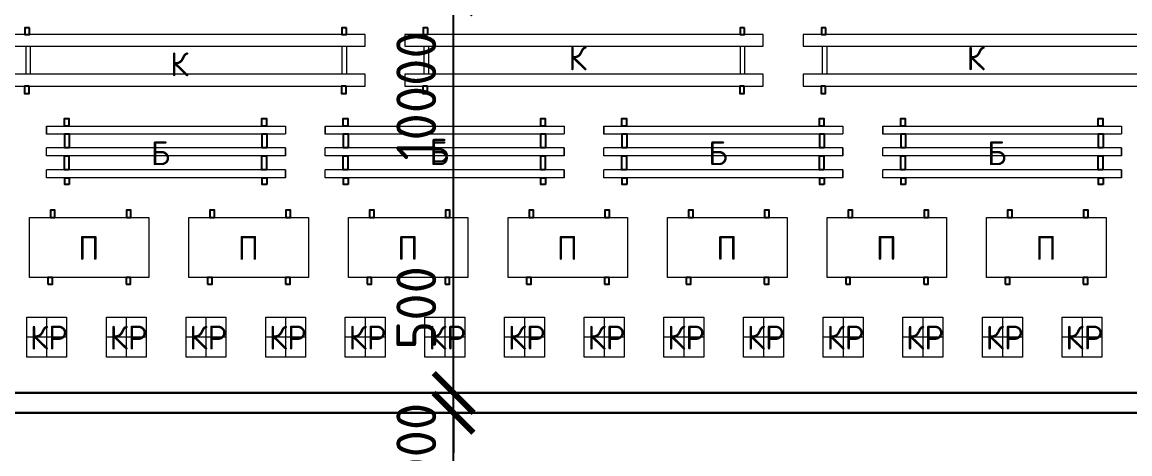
# Model space of a CAD drawing. Header units: millimetres. Extents: x -782 to 10910, y 3841 to 9763.
# Drawn here: x 1808 to 1863.6, y 7158.5 to 7180.2 of the extents above; entities that cross this region are included whole.
import ezdxf

# ---------------------------------------------------------------- set-up
doc = ezdxf.new("R2010")
doc.units = ezdxf.units.MM
doc.layers.add('1', color=7, linetype='Continuous')
doc.styles.add('2.5', font='isocpeur.ttf', dxfattribs={"height": 2})
doc.styles.add('Isocpeur', font='isocpeur.ttf')
doc.dimstyles.new('М500 стройгенп', dxfattribs={"dimtxt": 2, "dimasz": 2, "dimexe": 1.25, "dimexo": 0.625, "dimtad": 1, "dimlfac": 500, "dimtxsty": '2.5', "dimblk": 'ARCHTICK', "dimcen": 2.5, "dimadec": 0, "dimazin": 0, "dimtfac": 1, "dimtmove": 0, "dimatfit": 3, "dimfxl": 1, "dimarcsym": 0})

# ---------------------------------------------------------------- blocks, each defined once
blk = doc.blocks.new('_ArchTick')
at = {"color": 0, "linetype": 'ByBlock', "const_width": 0.15}
blk.add_lwpolyline([(-0.5, -0.5), (0.5, 0.5)], dxfattribs=at)
blk = doc.blocks.new('*D691')
at = {"color": 0, "lineweight": -2, "transparency": 16777216}
for p, q in [((1829.649, 7153.584), (1829.649, 7160.584)), ((1830.274, 7160.584), (1830.899, 7160.584)), ((1830.274, 7153.584), (1830.899, 7153.584))]:
    blk.add_line(p, q, dxfattribs=at)
at = {"layer": 'Defpoints', "color": 0, "lineweight": -3, "transparency": 16777216}
for p in [(1829.649, 7160.584), (1829.649, 7160.584), (1829.649, 7153.584)]:
    blk.add_point(p, dxfattribs=at)
at = {"color": 0, "lineweight": -2, "transparency": 16777216, "xscale": 2, "yscale": 2, "zscale": 2}
for p, rotation in [((1829.649, 7160.584), 90), ((1829.649, 7153.584), 270)]:
    blk.add_blockref('_ArchTick', p, dxfattribs=dict(at, rotation=rotation))
at = {"color": 0, "lineweight": 20, "transparency": 16777216, "insert": (1827.774, 7158.33), "char_height": 2, "attachment_point": 5, "rotation": 90, "style": '2.5'}
blk.add_mtext('3000', dxfattribs=at)
blk = doc.blocks.new('*D692')
at = {"color": 0, "lineweight": -2, "transparency": 16777216}
for p, q in [((1829.649, 7161.584), (1829.649, 7163.584)), ((1829.649, 7160.584), (1829.649, 7161.584)), ((1830.274, 7161.584), (1830.899, 7161.584)), ((1829.649, 7160.584), (1829.649, 7158.584)), ((1830.274, 7160.584), (1830.899, 7160.584))]:
    blk.add_line(p, q, dxfattribs=at)
at = {"layer": 'Defpoints', "color": 0, "lineweight": -3, "transparency": 16777216}
for p in [(1829.649, 7161.584), (1829.649, 7161.584), (1829.649, 7160.584)]:
    blk.add_point(p, dxfattribs=at)
at = {"color": 0, "lineweight": -2, "transparency": 16777216, "xscale": 2, "yscale": 2, "zscale": 2}
for p, rotation in [((1829.649, 7161.584), 270), ((1829.649, 7160.584), 90)]:
    blk.add_blockref('_ArchTick', p, dxfattribs=dict(at, rotation=rotation))
at = {"color": 0, "lineweight": 20, "transparency": 16777216, "insert": (1827.774, 7165.853), "char_height": 2, "attachment_point": 5, "rotation": 90, "style": '2.5'}
blk.add_mtext('500', dxfattribs=at)
blk = doc.blocks.new('*D693')
at = {"color": 0, "lineweight": -2, "transparency": 16777216}
for p, q in [((1829.649, 7161.584), (1829.649, 7181.584)), ((1830.274, 7181.584), (1830.899, 7181.584)), ((1830.274, 7161.584), (1830.899, 7161.584))]:
    blk.add_line(p, q, dxfattribs=at)
at = {"layer": 'Defpoints', "color": 0, "lineweight": -3, "transparency": 16777216}
for p in [(1829.649, 7181.584), (1829.649, 7181.584), (1829.649, 7161.584)]:
    blk.add_point(p, dxfattribs=at)
at = {"color": 0, "lineweight": -2, "transparency": 16777216, "xscale": 2, "yscale": 2, "zscale": 2}
for p, rotation in [((1829.649, 7181.584), 90), ((1829.649, 7161.584), 270)]:
    blk.add_blockref('_ArchTick', p, dxfattribs=dict(at, rotation=rotation))
at = {"color": 0, "lineweight": 20, "transparency": 16777216, "insert": (1827.774, 7176.496), "char_height": 2, "attachment_point": 5, "rotation": 90, "style": '2.5'}
blk.add_mtext('10000', dxfattribs=at)

msp = doc.modelspace()

# ---------------------------------------------------------------- hatches: boundary and pattern name
at = {"lineweight": 20}
h = msp.add_hatch(dxfattribs=at)
h.set_pattern_fill('AR-CONC', color=256, scale=0.02)
h.set_pattern_definition([(50, (-526.4958, 4063.574), (3.6436934, -0.3187817), [0.381, -4.191]), (355, (-526.496, 4063.574), (-0.7048684, 3.821137), [0.3048, -3.3528117]), (100.45144, (-526.1922, 4063.5475), (2.938825, 3.502355), [0.3238002, -3.561805]), (46.1842, (-526.496, 4064.59), (5.421581, -0.8408466), [0.5715, -6.2865]), (96.63556, (-526.044, 4064.52), (4.748083, 4.9485225), [0.4857005, -5.342712]), (351.18415, (-526.496, 4064.59), (4.748083, 4.9485225), [0.457199, -5.029195]), (21, (-525.9878, 4064.336), (3.0322878, -2.045304), [0.381, -4.191]), (326, (-525.988, 4064.336), (1.2360406, 3.6837593), [0.3048, -3.3528]), (71.451445, (-525.735, 4064.1656), (4.2683284, 1.6384554), [0.3238002, -3.5617988]), (37.5, (-526.4958, 4063.574), (0.06177207, 1.69110078), [0, -3.31216, 0, -3.4036, 0, -3.3655]), (7.5, (-526.4958, 4063.574), (1.33639325, 2.0036115), [0, -1.94056, 0, -3.23596, 0, -1.2827]), (327.5, (-527.6287, 4063.574), (2.7118119, -0.1145749), [0, -1.27, 0, -3.9624, 0, -5.2578]), (317.5, (-528.1367, 4063.574), (2.9625836, 0.5085298), [0, -1.651, 0, -2.63144, 0, -3.7338])])
h.paths.add_polyline_path([(1960.400261, 7158.373147), (1959.400261, 7158.373147), (1959.400261, 7162.373137), (1960.400261, 7162.373137), (1960.400261, 7164.373137), (1959.400261, 7164.373137), (1959.400261, 7168.373127), (1960.400261, 7168.373127), (1960.400261, 7170.373127), (1959.400261, 7170.373127), (1959.400261, 7174.373117), (1960.400261, 7174.373117), (1960.400261, 7176.373117), (1959.400261, 7176.373117), (1959.400261, 7179.733106), (1960.400261, 7179.733106), (1960.400261, 7181.733106), (1959.400261, 7181.733106), (1959.400261, 7185.570306), (1957.400261, 7185.570306), (1957.400261, 7158.373147), (1938.689992, 7158.373147), (1938.689992, 7164.983412), (1957.400261, 7164.983412), (1957.400261, 7166.983412), (1954.889965, 7166.983412), (1954.889965, 7167.983297), (1952.889965, 7167.983354), (1952.889965, 7166.983412), (1949.489974, 7166.983412), (1949.489974, 7167.983412), (1947.489974, 7167.983412), (1947.489974, 7166.983412), (1944.089983, 7166.983412), (1944.089983, 7167.983412), (1942.089983, 7167.983412), (1942.089983, 7166.983412), (1938.689992, 7166.983412), (1938.689992, 7167.983412), (1936.689992, 7167.983412), (1936.689992, 7166.983412), (1936.689992, 7164.983412), (1936.689992, 7153.584232), (1938.689992, 7153.584232), (1938.689992, 7156.373147), (1957.400261, 7156.373147), (1957.400261, 7153.584232), (1959.400261, 7153.584232), (1959.400261, 7156.373147), (1960.400261, 7156.373147)])
h.paths.add_polyline_path([(1959.400261, 7187.783227), (1956.6542, 7187.783227), (1956.6542, 7190.520524), (1954.6542, 7190.520524), (1954.6542, 7185.783227), (1957.400261, 7185.783227), (1957.400261, 7185.570306), (1959.400261, 7185.570306)])
h.paths.add_polyline_path([(1956.6542, 7194.111291), (1954.6542, 7194.111291), (1954.6542, 7190.520524), (1956.6542, 7190.520524)])
h.paths.add_polyline_path([(1956.6542, 7243.452832), (1959.791694, 7243.452832), (1959.791694, 7245.452832), (1956.6542, 7245.452832), (1956.6542, 7256.8076), (1954.6542, 7255.214068), (1954.6542, 7236.667836), (1953.6542, 7236.667836), (1953.6542, 7234.667836), (1954.6542, 7234.667836), (1954.6542, 7230.893534), (1953.6542, 7230.893534), (1953.6542, 7229.409936), (1953.6542, 7228.893534), (1954.6542, 7228.893534), (1954.6542, 7225.138228), (1953.6542, 7225.138228), (1953.6542, 7223.809946), (1953.6542, 7223.138228), (1954.6542, 7223.138228), (1954.6542, 7194.111291), (1956.6542, 7194.111291)])
h.paths.add_polyline_path([(1956.6542, 7291.294027), (1954.6542, 7291.294027), (1954.6542, 7289.303258), (1956.6542, 7289.303258)])
h.paths.add_polyline_path([(1956.6542, 7293.284796), (1954.6542, 7293.284796), (1954.6542, 7291.294027), (1956.6542, 7291.294027)])
h.paths.add_polyline_path([(1956.6542, 7320.874698), (1954.6542, 7320.463117), (1954.6542, 7293.284796), (1956.6542, 7293.284796)])
h.paths.add_polyline_path([(1807.190108, 7161.308984), (1810.190103, 7161.308984), (1810.190103, 7164.18898), (1807.190108, 7164.18898)], flags=9)
h.paths.add_polyline_path([(1804.147597, 7351.525381), (1807.387591, 7351.525381), (1807.387591, 7354.405377), (1804.147597, 7354.405377)], flags=9)
h.paths.add_polyline_path([(1677.95175, 7355.868997), (1681.191745, 7355.868997), (1681.191745, 7358.748992), (1677.95175, 7358.748992)], flags=9)
h.paths.add_polyline_path([(1677.89175, 7161.308984), (1681.251745, 7161.308984), (1681.251745, 7164.18898), (1677.89175, 7164.18898)], flags=9)
h.paths.add_polyline_path([(1918.071309, 7161.308984), (1921.311303, 7161.308984), (1921.311303, 7164.18898), (1918.071309, 7164.18898)], flags=9)
h.paths.add_polyline_path([(1937.60699, 7355.868997), (1940.606985, 7355.868997), (1940.606985, 7358.748992), (1937.60699, 7358.748992)], flags=9)
h.paths.add_polyline_path([(1964.413058, 7188.485731), (1968.613058, 7188.485731), (1968.613058, 7193.285731), (1964.413058, 7193.285731)], flags=9)
h.paths.add_polyline_path([(1964.342784, 7192.541407), (1968.542784, 7192.541407), (1968.542784, 7197.341407), (1964.342784, 7197.341407)], flags=9)
h.paths.add_polyline_path([(1654.795872, 7251.42243), (1659.815872, 7251.42243), (1659.815872, 7257.035764), (1654.795872, 7257.035764)], flags=9)
h.paths.add_polyline_path([(1811.944643, 7390.640227), (1816.964643, 7390.640227), (1816.964643, 7396.25356), (1811.944643, 7396.25356)], flags=9)
h.paths.add_polyline_path([(1962.870656, 7286.16435), (1966.070656, 7286.16435), (1966.070656, 7290.96435), (1962.870656, 7290.96435)], flags=9)
h.paths.add_polyline_path([(1963.181496, 7289.121605), (1965.781496, 7289.121605), (1965.781496, 7293.921605), (1963.181496, 7293.921605)], flags=9)
h.paths.add_polyline_path([(1963.034785, 7292.034938), (1965.634785, 7292.034938), (1965.634785, 7296.834938), (1963.034785, 7296.834938)], flags=9)
h.paths.add_polyline_path([(1942.492271, 7229.324698), (1945.852266, 7229.324698), (1945.852266, 7232.204693), (1942.492271, 7232.204693)], flags=9)
h.paths.add_polyline_path([(1942.492271, 7189.193472), (1945.972266, 7189.193472), (1945.972266, 7192.073468), (1942.492271, 7192.073468)], flags=9)
h.paths.add_polyline_path([(1973.882916, 7189.193472), (1977.242911, 7189.193472), (1977.242911, 7192.073468), (1973.882916, 7192.073468)], flags=9)
h.paths.add_polyline_path([(1932.234185, 7376.033857), (1934.274181, 7376.033857), (1934.274181, 7378.913852), (1932.234185, 7378.913852)], flags=9)
h.paths.add_polyline_path([(1965.982816, 7269.861817), (1968.022813, 7269.861817), (1968.022813, 7272.741812), (1965.982816, 7272.741812)], flags=9)
h.paths.add_polyline_path([(1965.551475, 7232.361), (1967.591472, 7232.361), (1967.591472, 7235.240995), (1965.551475, 7235.240995)], flags=9)
h.paths.add_polyline_path([(1946.973113, 7172.760368), (1948.53311, 7172.760368), (1948.53311, 7175.640363), (1946.973113, 7175.640363)], flags=25)
h.paths.add_polyline_path([(1936.554034, 7173.064081), (1937.994032, 7173.064081), (1937.994032, 7175.944076), (1936.554034, 7175.944076)], flags=9)
h.paths.add_polyline_path([(1941.573122, 7172.760368), (1943.133119, 7172.760368), (1943.133119, 7175.640363), (1941.573122, 7175.640363)], flags=25)
h.paths.add_polyline_path([(1958.873845, 7345.535297), (1960.673842, 7345.535297), (1960.673842, 7348.415292), (1958.873845, 7348.415292)], flags=9)
h.paths.add_polyline_path([(1965.537078, 7179.720579), (1966.977076, 7179.720579), (1966.977076, 7182.600574), (1965.537078, 7182.600574)], flags=9)
h.paths.add_polyline_path([(1953.563847, 7372.918375), (1955.723843, 7372.918375), (1955.723843, 7375.798371), (1953.563847, 7375.798371)], flags=9)
h.paths.add_polyline_path([(1947.441918, 7257.079001), (1949.481915, 7257.079001), (1949.481915, 7259.958996), (1947.441918, 7259.958996)], flags=9)
h.paths.add_polyline_path([(1943.305479, 7377.279764), (1945.345476, 7377.279764), (1945.345476, 7380.159759), (1943.305479, 7380.159759)], flags=9)
h.paths.add_polyline_path([(1950.187173, 7223.653047), (1951.627171, 7223.653047), (1951.627171, 7226.533043), (1950.187173, 7226.533043)], flags=9)
h.paths.add_polyline_path([(1966.129193, 7156.847942), (1967.329191, 7156.847942), (1967.329191, 7159.727938), (1966.129193, 7159.727938)], flags=9)
h.paths.add_polyline_path([(1959.858681, 7331.745683), (1961.298678, 7331.745683), (1961.298678, 7334.625678), (1959.858681, 7334.625678)], flags=9)
h.paths.add_polyline_path([(1945.243661, 7345.849272), (1947.283657, 7345.849272), (1947.283657, 7348.729267), (1945.243661, 7348.729267)], flags=9)
h.paths.add_polyline_path([(1945.404999, 7329.565006), (1947.444995, 7329.565006), (1947.444995, 7332.445002), (1945.404999, 7332.445002)], flags=9)
h.paths.add_polyline_path([(1945.48236, 7340.617661), (1946.922358, 7340.617661), (1946.922358, 7343.497657), (1945.48236, 7343.497657)], flags=9)
h.paths.add_polyline_path([(1957.279022, 7138.002398), (1958.71902, 7138.002398), (1958.71902, 7140.882393), (1957.279022, 7140.882393)], flags=9)
h.paths.add_polyline_path([(1965.898262, 7168.932042), (1967.09826, 7168.932042), (1967.09826, 7171.812037), (1965.898262, 7171.812037)], flags=9)
h.paths.add_polyline_path([(1966.129193, 7162.847932), (1967.329191, 7162.847932), (1967.329191, 7165.727928), (1966.129193, 7165.727928)], flags=9)
h.paths.add_polyline_path([(1965.537078, 7174.320588), (1966.977076, 7174.320588), (1966.977076, 7177.200583), (1965.537078, 7177.200583)], flags=9)
h.paths.add_polyline_path([(1952.32059, 7173.420682), (1954.360586, 7173.420682), (1954.360586, 7176.300677), (1952.32059, 7176.300677)], flags=25)
h.paths.add_polyline_path([(1950.187173, 7234.853029), (1951.627171, 7234.853029), (1951.627171, 7237.733024), (1950.187173, 7237.733024)], flags=9)
h.paths.add_polyline_path([(1950.187173, 7229.253038), (1951.627171, 7229.253038), (1951.627171, 7232.133033), (1950.187173, 7232.133033)], flags=9)
h.paths.add_polyline_path([(1954.6542, 7289.303258), (1954.6542, 7255.214068), (1956.6542, 7256.8076), (1956.6542, 7289.303258)])
at = {"lineweight": 25}
h = msp.add_hatch(dxfattribs=at)
h.set_pattern_fill('ANSI31', color=256)
h.set_pattern_definition([(45, (2298.1452, 2689.7768), (-2.245064, 2.245064), [])])
edge = h.paths.add_edge_path()
edge.add_arc((1680.035515, -202590.12318), 209743.70796, 89.99585776893, 90.00138075443)
edge.add_line((1674.980962, 7153.584719), (1674.023351, 7146.57996))
edge.add_arc((1684.654967, -4612.344538), 11758.929304, 89.9827313048, 90.051802913, ccw=False)
edge.add_line((1688.199057, 7146.584232), (1922.916814, 7146.584232))
edge.add_line((1922.916814, 7146.584232), (1922.916814, 7153.584232))
edge.add_line((1922.916814, 7153.584232), (1915.981292, 7153.584232))
edge.add_arc((1917.169619, 7177.554795), 24, 232.681862, 267.1619173, ccw=False)
edge.add_line((1902.619855, 7158.468036), (1902.306404, 7156.169555))
edge.add_arc((1902.090208, 7154.584232), 1.599997, 0, 82.2342953, ccw=False)
edge.add_arc((1902.090208, 7154.584232), 1.599997, 196.5779666, 360, ccw=False)
edge.add_line((1900.556719, 7154.127721), (1708.212958, 7154.593583))
edge.add_arc((1701.228494, 7177.554795), 24, 273.8007549, 286.9189929, ccw=False)
edge.add_arc((1702.15572, 7155.063446), 1.599997, 250.2153962, 294.5060735, ccw=False)
edge.add_arc((1701.228494, 7177.554795), 24, 270, 270.9207147, ccw=False)
edge.add_line((1701.228494, 7153.554795), (1695.199057, 7153.584232))
h.paths.add_polyline_path([(1830.073851, 7147.681832), (1830.073851, 7154.281832), (1825.273851, 7154.281832), (1825.273851, 7147.681832)], flags=16)

# ---------------------------------------------------------------- linework, layer by layer
at = {"lineweight": 20}
for p, q in [((1825.199057, 7179.584232), (1807.199057, 7179.584232)), ((1825.199057, 7178.984232), (1825.199057, 7179.584232)), ((1845.199057, 7179.584232), (1827.199057, 7179.584232)), ((1827.199057, 7179.584232), (1827.199057, 7178.984232)), ((1845.199057, 7178.984232), (1845.199057, 7179.584232)), ((1865.199057, 7179.584232), (1847.199057, 7179.584232)), ((1847.199057, 7179.584232), (1847.199057, 7178.984232)), ((1807.199057, 7178.984232), (1825.199057, 7178.984232)), ((1808.157897, 7178.984232), (1808.157897, 7177.584232)), ((1808.385734, 7178.984232), (1808.385734, 7177.584232)), ((1824.037358, 7178.984232), (1824.037358, 7177.584232)), ((1824.265196, 7178.984232), (1824.265196, 7177.584232)), ((1827.199057, 7178.984232), (1845.199057, 7178.984232)), ((1828.157897, 7178.984232), (1828.157897, 7177.584232)), ((1828.385734, 7178.984232), (1828.385734, 7177.584232)), ((1844.037358, 7178.984232), (1844.037358, 7177.584232)), ((1844.265196, 7178.984232), (1844.265196, 7177.584232)), ((1847.199057, 7178.984232), (1865.199057, 7178.984232)), ((1848.157897, 7178.984232), (1848.157897, 7177.584232)), ((1848.385734, 7178.984232), (1848.385734, 7177.584232)), ((1825.199057, 7177.584232), (1807.199057, 7177.584232)), ((1825.199057, 7176.984232), (1825.199057, 7177.584232)), ((1845.199057, 7177.584232), (1827.199057, 7177.584232)), ((1827.199057, 7177.584232), (1827.199057, 7176.984232)), ((1845.199057, 7176.984232), (1845.199057, 7177.584232)), ((1865.199057, 7177.584232), (1847.199057, 7177.584232)), ((1847.199057, 7177.584232), (1847.199057, 7176.984232)), ((1807.199057, 7176.984232), (1825.199057, 7176.984232)), ((1827.199057, 7176.984232), (1845.199057, 7176.984232)), ((1847.199057, 7176.984232), (1865.199057, 7176.984232)), ((1809.199057, 7174.984232), (1821.199057, 7174.984232)), ((1809.199057, 7174.569873), (1809.199057, 7174.984232)), ((1809.199057, 7174.984232), (1809.199057, 7174.584232)), ((1809.199057, 7174.584232), (1821.199057, 7174.584232)), ((1821.199057, 7174.984232), (1821.199057, 7174.584232)), ((1823.199057, 7174.984232), (1835.199057, 7174.984232)), ((1823.199057, 7174.569873), (1823.199057, 7174.984232)), ((1823.199057, 7174.984232), (1823.199057, 7174.584232)), ((1823.199057, 7174.584232), (1835.199057, 7174.584232)), ((1835.199057, 7174.984232), (1835.199057, 7174.584232)), ((1837.199057, 7174.984232), (1849.199057, 7174.984232)), ((1837.199057, 7174.569873), (1837.199057, 7174.984232)), ((1837.199057, 7174.984232), (1837.199057, 7174.584232)), ((1837.199057, 7174.584232), (1849.199057, 7174.584232)), ((1849.199057, 7174.984232), (1849.199057, 7174.584232)), ((1851.199057, 7174.984232), (1863.199057, 7174.984232)), ((1851.199057, 7174.569873), (1851.199057, 7174.984232)), ((1851.199057, 7174.984232), (1851.199057, 7174.584232)), ((1851.199057, 7174.584232), (1863.199057, 7174.584232)), ((1863.199057, 7174.984232), (1863.199057, 7174.584232)), ((1809.199057, 7173.484232), (1809.199057, 7173.884232)), ((1821.199057, 7173.884232), (1809.199057, 7173.884232)), ((1821.199057, 7173.484232), (1809.199057, 7173.484232)), ((1821.199057, 7173.884232), (1821.199057, 7173.484232)), ((1821.199057, 7173.484232), (1821.199057, 7173.884232)), ((1823.199057, 7173.484232), (1823.199057, 7173.884232)), ((1835.199057, 7173.884232), (1823.199057, 7173.884232)), ((1835.199057, 7173.484232), (1823.199057, 7173.484232)), ((1835.199057, 7173.884232), (1835.199057, 7173.484232)), ((1835.199057, 7173.484232), (1835.199057, 7173.884232)), ((1837.199057, 7173.484232), (1837.199057, 7173.884232)), ((1849.199057, 7173.884232), (1837.199057, 7173.884232)), ((1849.199057, 7173.484232), (1837.199057, 7173.484232)), ((1849.199057, 7173.884232), (1849.199057, 7173.484232)), ((1849.199057, 7173.484232), (1849.199057, 7173.884232)), ((1851.199057, 7173.484232), (1851.199057, 7173.884232)), ((1863.199057, 7173.884232), (1851.199057, 7173.884232)), ((1863.199057, 7173.484232), (1851.199057, 7173.484232)), ((1863.199057, 7173.884232), (1863.199057, 7173.484232)), ((1863.199057, 7173.484232), (1863.199057, 7173.884232)), ((1809.199057, 7172.384232), (1809.199057, 7172.784232)), ((1821.199057, 7172.784232), (1809.199057, 7172.784232)), ((1821.199057, 7172.384232), (1809.199057, 7172.384232)), ((1821.199057, 7172.784232), (1821.199057, 7172.384232)), ((1821.199057, 7172.384232), (1821.199057, 7172.784232)), ((1823.199057, 7172.384232), (1823.199057, 7172.784232)), ((1835.199057, 7172.784232), (1823.199057, 7172.784232)), ((1835.199057, 7172.384232), (1823.199057, 7172.384232)), ((1835.199057, 7172.784232), (1835.199057, 7172.384232)), ((1835.199057, 7172.384232), (1835.199057, 7172.784232)), ((1837.199057, 7172.384232), (1837.199057, 7172.784232)), ((1849.199057, 7172.784232), (1837.199057, 7172.784232)), ((1849.199057, 7172.384232), (1837.199057, 7172.384232)), ((1849.199057, 7172.784232), (1849.199057, 7172.384232)), ((1849.199057, 7172.384232), (1849.199057, 7172.784232)), ((1851.199057, 7172.384232), (1851.199057, 7172.784232)), ((1863.199057, 7172.784232), (1851.199057, 7172.784232)), ((1863.199057, 7172.384232), (1851.199057, 7172.384232)), ((1863.199057, 7172.784232), (1863.199057, 7172.384232)), ((1863.199057, 7172.384232), (1863.199057, 7172.784232)), ((1808.344984, 7167.384232), (1808.344984, 7170.384232)), ((1808.344984, 7170.384232), (1814.344984, 7170.384232)), ((1814.344984, 7170.384232), (1814.344984, 7167.384232)), ((1816.357144, 7167.384232), (1816.357144, 7170.384232)), ((1816.357144, 7170.384232), (1822.357144, 7170.384232)), ((1822.357144, 7170.384232), (1822.357144, 7167.384232)), ((1824.369305, 7167.384232), (1824.369305, 7170.384232)), ((1824.369305, 7170.384232), (1830.369305, 7170.384232)), ((1830.369305, 7170.384232), (1830.369305, 7167.384232)), ((1832.381466, 7167.384232), (1832.381466, 7170.384232)), ((1832.381466, 7170.384232), (1838.381466, 7170.384232)), ((1838.381466, 7170.384232), (1838.381466, 7167.384232)), ((1840.393626, 7167.384232), (1840.393626, 7170.384232)), ((1840.393626, 7170.384232), (1846.393626, 7170.384232)), ((1846.393626, 7170.384232), (1846.393626, 7167.384232)), ((1848.405787, 7167.384232), (1848.405787, 7170.384232)), ((1848.405787, 7170.384232), (1854.405787, 7170.384232)), ((1854.405787, 7170.384232), (1854.405787, 7167.384232)), ((1856.417947, 7167.384232), (1856.417947, 7170.384232)), ((1856.417947, 7170.384232), (1862.417947, 7170.384232)), ((1862.417947, 7170.384232), (1862.417947, 7167.384232)), ((1814.344984, 7167.384232), (1808.344984, 7167.384232)), ((1822.357144, 7167.384232), (1816.357144, 7167.384232)), ((1830.369305, 7167.384232), (1824.369305, 7167.384232)), ((1838.381466, 7167.384232), (1832.381466, 7167.384232)), ((1846.393626, 7167.384232), (1840.393626, 7167.384232)), ((1854.405787, 7167.384232), (1848.405787, 7167.384232)), ((1862.417947, 7167.384232), (1856.417947, 7167.384232))]:
    msp.add_line(p, q, dxfattribs=at)
at = {"lineweight": 13}
for p, q in [((1808.211144, 7163.384235), (1808.211144, 7165.384232)), ((1808.211144, 7165.384232), (1810.21114, 7165.384232)), ((1809.211142, 7165.384232), (1809.211142, 7163.384235)), ((1810.21114, 7165.384232), (1810.21114, 7163.384235)), ((1812.21114, 7163.384235), (1812.21114, 7165.384232)), ((1812.21114, 7165.384232), (1814.211137, 7165.384232)), ((1813.211139, 7165.384232), (1813.211139, 7163.384235)), ((1814.211137, 7165.384232), (1814.211137, 7163.384235)), ((1816.211137, 7163.384235), (1816.211137, 7165.384232)), ((1816.211137, 7165.384232), (1818.211134, 7165.384232)), ((1817.211135, 7165.384232), (1817.211135, 7163.384235)), ((1818.211134, 7165.384232), (1818.211134, 7163.384235)), ((1820.211134, 7163.384235), (1820.211134, 7165.384232)), ((1820.211134, 7165.384232), (1822.21113, 7165.384232)), ((1821.211132, 7165.384232), (1821.211132, 7163.384235)), ((1822.21113, 7165.384232), (1822.21113, 7163.384235)), ((1824.21113, 7163.384235), (1824.21113, 7165.384232)), ((1824.21113, 7165.384232), (1826.211127, 7165.384232)), ((1825.211129, 7165.384232), (1825.211129, 7163.384235)), ((1826.211127, 7165.384232), (1826.211127, 7163.384235)), ((1828.211127, 7163.384235), (1828.211127, 7165.384232)), ((1828.211127, 7165.384232), (1830.211124, 7165.384232)), ((1829.211125, 7165.384232), (1829.211125, 7163.384235)), ((1830.211124, 7165.384232), (1830.211124, 7163.384235)), ((1832.211124, 7163.384235), (1832.211124, 7165.384232)), ((1832.211124, 7165.384232), (1834.21112, 7165.384232)), ((1833.211122, 7165.384232), (1833.211122, 7163.384235)), ((1834.21112, 7165.384232), (1834.21112, 7163.384235)), ((1836.21112, 7163.384235), (1836.21112, 7165.384232)), ((1836.21112, 7165.384232), (1838.211117, 7165.384232)), ((1837.211119, 7165.384232), (1837.211119, 7163.384235)), ((1838.211117, 7165.384232), (1838.211117, 7163.384235)), ((1840.211117, 7163.384235), (1840.211117, 7165.384232)), ((1840.211117, 7165.384232), (1842.211114, 7165.384232)), ((1841.211115, 7165.384232), (1841.211115, 7163.384235)), ((1842.211114, 7165.384232), (1842.211114, 7163.384235)), ((1844.211114, 7163.384235), (1844.211114, 7165.384232)), ((1844.211114, 7165.384232), (1846.21111, 7165.384232)), ((1845.211112, 7165.384232), (1845.211112, 7163.384235)), ((1846.21111, 7165.384232), (1846.21111, 7163.384235)), ((1848.21111, 7163.384235), (1848.21111, 7165.384232)), ((1848.21111, 7165.384232), (1850.211107, 7165.384232)), ((1849.211109, 7165.384232), (1849.211109, 7163.384235)), ((1850.211107, 7165.384232), (1850.211107, 7163.384235)), ((1852.211107, 7163.384235), (1852.211107, 7165.384232)), ((1852.211107, 7165.384232), (1854.211104, 7165.384232)), ((1853.211105, 7165.384232), (1853.211105, 7163.384235)), ((1854.211104, 7165.384232), (1854.211104, 7163.384235)), ((1856.211104, 7163.384235), (1856.211104, 7165.384232)), ((1856.211104, 7165.384232), (1858.2111, 7165.384232)), ((1857.211102, 7165.384232), (1857.211102, 7163.384235)), ((1858.2111, 7165.384232), (1858.2111, 7163.384235)), ((1860.2111, 7163.384235), (1860.2111, 7165.384232)), ((1860.2111, 7165.384232), (1862.211097, 7165.384232)), ((1861.211099, 7165.384232), (1861.211099, 7163.384235)), ((1862.211097, 7165.384232), (1862.211097, 7163.384235)), ((1810.21114, 7164.384234), (1808.211144, 7164.384234)), ((1814.211137, 7164.384234), (1812.21114, 7164.384234)), ((1818.211134, 7164.384234), (1816.211137, 7164.384234)), ((1822.21113, 7164.384234), (1820.211134, 7164.384234)), ((1826.211127, 7164.384234), (1824.21113, 7164.384234)), ((1830.211124, 7164.384234), (1828.211127, 7164.384234)), ((1834.21112, 7164.384234), (1832.211124, 7164.384234)), ((1838.211117, 7164.384234), (1836.21112, 7164.384234)), ((1842.211114, 7164.384234), (1840.211117, 7164.384234)), ((1846.21111, 7164.384234), (1844.211114, 7164.384234)), ((1850.211107, 7164.384234), (1848.21111, 7164.384234)), ((1854.211104, 7164.384234), (1852.211107, 7164.384234)), ((1858.2111, 7164.384234), (1856.211104, 7164.384234)), ((1862.211097, 7164.384234), (1860.2111, 7164.384234)), ((1810.21114, 7163.384235), (1808.211144, 7163.384235)), ((1814.211137, 7163.384235), (1812.21114, 7163.384235)), ((1818.211134, 7163.384235), (1816.211137, 7163.384235)), ((1822.21113, 7163.384235), (1820.211134, 7163.384235)), ((1826.211127, 7163.384235), (1824.21113, 7163.384235)), ((1830.211124, 7163.384235), (1828.211127, 7163.384235)), ((1834.21112, 7163.384235), (1832.211124, 7163.384235)), ((1838.211117, 7163.384235), (1836.21112, 7163.384235)), ((1842.211114, 7163.384235), (1840.211117, 7163.384235)), ((1846.21111, 7163.384235), (1844.211114, 7163.384235)), ((1850.211107, 7163.384235), (1848.21111, 7163.384235)), ((1854.211104, 7163.384235), (1852.211107, 7163.384235)), ((1858.2111, 7163.384235), (1856.211104, 7163.384235)), ((1862.211097, 7163.384235), (1860.2111, 7163.384235))]:
    msp.add_line(p, q, dxfattribs=at)
at = {"lineweight": 30}
for p, q in [((1900.199057, 7161.584232), (1718.199057, 7161.584232)), ((1900.199057, 7160.584232), (1718.199057, 7160.584232))]:
    msp.add_line(p, q, dxfattribs=at)
at = {"linetype": 'Continuous'}
for points in [[(1808.347229, 7179.917242), (1808.119391, 7179.917242), (1808.119391, 7179.584232), (1808.347229, 7179.584232)], [(1824.265196, 7179.917242), (1824.037358, 7179.917242), (1824.037358, 7179.584232), (1824.265196, 7179.584232)], [(1828.347229, 7179.917242), (1828.119391, 7179.917242), (1828.119391, 7179.584232), (1828.347229, 7179.584232)], [(1844.265196, 7179.917242), (1844.037358, 7179.917242), (1844.037358, 7179.584232), (1844.265196, 7179.584232)], [(1848.347229, 7179.917242), (1848.119391, 7179.917242), (1848.119391, 7179.584232), (1848.347229, 7179.584232)], [(1808.330971, 7176.984232), (1808.103134, 7176.984232), (1808.103134, 7176.614751), (1808.330971, 7176.614751)], [(1824.248938, 7176.984232), (1824.0211, 7176.984232), (1824.0211, 7176.614751), (1824.248938, 7176.614751)], [(1828.330971, 7176.984232), (1828.103134, 7176.984232), (1828.103134, 7176.614751), (1828.330971, 7176.614751)], [(1844.248938, 7176.984232), (1844.0211, 7176.984232), (1844.0211, 7176.614751), (1844.248938, 7176.614751)], [(1848.330971, 7176.984232), (1848.103134, 7176.984232), (1848.103134, 7176.614751), (1848.330971, 7176.614751)], [(1810.330971, 7174.984232), (1810.103134, 7174.984232), (1810.103134, 7175.353713), (1810.330971, 7175.353713)], [(1820.248938, 7174.984232), (1820.0211, 7174.984232), (1820.0211, 7175.353713), (1820.248938, 7175.353713)], [(1824.330971, 7174.984232), (1824.103134, 7174.984232), (1824.103134, 7175.353713), (1824.330971, 7175.353713)], [(1834.248938, 7174.984232), (1834.0211, 7174.984232), (1834.0211, 7175.353713), (1834.248938, 7175.353713)], [(1838.330971, 7174.984232), (1838.103134, 7174.984232), (1838.103134, 7175.353713), (1838.330971, 7175.353713)], [(1848.248938, 7174.984232), (1848.0211, 7174.984232), (1848.0211, 7175.353713), (1848.248938, 7175.353713)], [(1852.330971, 7174.984232), (1852.103134, 7174.984232), (1852.103134, 7175.353713), (1852.330971, 7175.353713)], [(1862.248938, 7174.984232), (1862.0211, 7174.984232), (1862.0211, 7175.353713), (1862.248938, 7175.353713)], [(1810.347229, 7173.884232), (1810.119391, 7173.884232), (1810.119391, 7174.584232), (1810.347229, 7174.584232)], [(1820.265196, 7173.884232), (1820.037358, 7173.884232), (1820.037358, 7174.584232), (1820.265196, 7174.584232)], [(1824.347229, 7173.884232), (1824.119391, 7173.884232), (1824.119391, 7174.584232), (1824.347229, 7174.584232)], [(1834.265196, 7173.884232), (1834.037358, 7173.884232), (1834.037358, 7174.584232), (1834.265196, 7174.584232)], [(1838.347229, 7173.884232), (1838.119391, 7173.884232), (1838.119391, 7174.584232), (1838.347229, 7174.584232)], [(1848.265196, 7173.884232), (1848.037358, 7173.884232), (1848.037358, 7174.584232), (1848.265196, 7174.584232)], [(1852.347229, 7173.884232), (1852.119391, 7173.884232), (1852.119391, 7174.584232), (1852.347229, 7174.584232)], [(1862.265196, 7173.884232), (1862.037358, 7173.884232), (1862.037358, 7174.584232), (1862.265196, 7174.584232)], [(1810.330971, 7172.784232), (1810.103134, 7172.784232), (1810.103134, 7173.484232), (1810.330971, 7173.484232)], [(1820.248938, 7172.784232), (1820.0211, 7172.784232), (1820.0211, 7173.484232), (1820.248938, 7173.484232)], [(1824.330971, 7172.784232), (1824.103134, 7172.784232), (1824.103134, 7173.484232), (1824.330971, 7173.484232)], [(1834.248938, 7172.784232), (1834.0211, 7172.784232), (1834.0211, 7173.484232), (1834.248938, 7173.484232)], [(1838.330971, 7172.784232), (1838.103134, 7172.784232), (1838.103134, 7173.484232), (1838.330971, 7173.484232)], [(1848.248938, 7172.784232), (1848.0211, 7172.784232), (1848.0211, 7173.484232), (1848.248938, 7173.484232)], [(1852.330971, 7172.784232), (1852.103134, 7172.784232), (1852.103134, 7173.484232), (1852.330971, 7173.484232)], [(1862.248938, 7172.784232), (1862.0211, 7172.784232), (1862.0211, 7173.484232), (1862.248938, 7173.484232)], [(1810.347229, 7172.051222), (1810.119391, 7172.051222), (1810.119391, 7172.384232), (1810.347229, 7172.384232)], [(1820.265196, 7172.051222), (1820.037358, 7172.051222), (1820.037358, 7172.384232), (1820.265196, 7172.384232)], [(1824.347229, 7172.051222), (1824.119391, 7172.051222), (1824.119391, 7172.384232), (1824.347229, 7172.384232)], [(1834.265196, 7172.051222), (1834.037358, 7172.051222), (1834.037358, 7172.384232), (1834.265196, 7172.384232)], [(1838.347229, 7172.051222), (1838.119391, 7172.051222), (1838.119391, 7172.384232), (1838.347229, 7172.384232)], [(1848.265196, 7172.051222), (1848.037358, 7172.051222), (1848.037358, 7172.384232), (1848.265196, 7172.384232)], [(1852.347229, 7172.051222), (1852.119391, 7172.051222), (1852.119391, 7172.384232), (1852.347229, 7172.384232)], [(1862.265196, 7172.051222), (1862.037358, 7172.051222), (1862.037358, 7172.384232), (1862.265196, 7172.384232)], [(1809.400428, 7170.384232), (1809.628266, 7170.384232), (1809.628266, 7170.753713), (1809.400428, 7170.753713)], [(1813.213069, 7170.384232), (1813.440907, 7170.384232), (1813.440907, 7170.753713), (1813.213069, 7170.753713)], [(1817.412589, 7170.384232), (1817.640427, 7170.384232), (1817.640427, 7170.753713), (1817.412589, 7170.753713)], [(1821.22523, 7170.384232), (1821.453067, 7170.384232), (1821.453067, 7170.753713), (1821.22523, 7170.753713)], [(1825.42475, 7170.384232), (1825.652587, 7170.384232), (1825.652587, 7170.753713), (1825.42475, 7170.753713)], [(1829.23739, 7170.384232), (1829.465228, 7170.384232), (1829.465228, 7170.753713), (1829.23739, 7170.753713)], [(1833.43691, 7170.384232), (1833.664748, 7170.384232), (1833.664748, 7170.753713), (1833.43691, 7170.753713)], [(1837.249551, 7170.384232), (1837.477388, 7170.384232), (1837.477388, 7170.753713), (1837.249551, 7170.753713)], [(1841.449071, 7170.384232), (1841.676908, 7170.384232), (1841.676908, 7170.753713), (1841.449071, 7170.753713)], [(1845.261711, 7170.384232), (1845.489549, 7170.384232), (1845.489549, 7170.753713), (1845.261711, 7170.753713)], [(1849.461231, 7170.384232), (1849.689069, 7170.384232), (1849.689069, 7170.753713), (1849.461231, 7170.753713)], [(1853.273872, 7170.384232), (1853.50171, 7170.384232), (1853.50171, 7170.753713), (1853.273872, 7170.753713)], [(1857.473392, 7170.384232), (1857.70123, 7170.384232), (1857.70123, 7170.753713), (1857.473392, 7170.753713)], [(1861.286033, 7170.384232), (1861.51387, 7170.384232), (1861.51387, 7170.753713), (1861.286033, 7170.753713)], [(1809.278845, 7167.051222), (1809.506682, 7167.051222), (1809.506682, 7167.384232), (1809.278845, 7167.384232)], [(1813.196811, 7167.051222), (1813.424649, 7167.051222), (1813.424649, 7167.384232), (1813.196811, 7167.384232)], [(1817.291005, 7167.051222), (1817.518843, 7167.051222), (1817.518843, 7167.384232), (1817.291005, 7167.384232)], [(1821.208972, 7167.051222), (1821.436809, 7167.051222), (1821.436809, 7167.384232), (1821.208972, 7167.384232)], [(1825.303166, 7167.051222), (1825.531003, 7167.051222), (1825.531003, 7167.384232), (1825.303166, 7167.384232)], [(1829.221132, 7167.051222), (1829.44897, 7167.051222), (1829.44897, 7167.384232), (1829.221132, 7167.384232)], [(1833.315326, 7167.051222), (1833.543164, 7167.051222), (1833.543164, 7167.384232), (1833.315326, 7167.384232)], [(1837.233293, 7167.051222), (1837.461131, 7167.051222), (1837.461131, 7167.384232), (1837.233293, 7167.384232)], [(1841.327487, 7167.051222), (1841.555324, 7167.051222), (1841.555324, 7167.384232), (1841.327487, 7167.384232)], [(1845.245454, 7167.051222), (1845.473291, 7167.051222), (1845.473291, 7167.384232), (1845.245454, 7167.384232)], [(1849.339648, 7167.051222), (1849.567485, 7167.051222), (1849.567485, 7167.384232), (1849.339648, 7167.384232)], [(1853.257614, 7167.051222), (1853.485452, 7167.051222), (1853.485452, 7167.384232), (1853.257614, 7167.384232)], [(1857.351808, 7167.051222), (1857.579646, 7167.051222), (1857.579646, 7167.384232), (1857.351808, 7167.384232)], [(1861.269775, 7167.051222), (1861.497612, 7167.051222), (1861.497612, 7167.384232), (1861.269775, 7167.384232)]]:
    msp.add_lwpolyline(points, close=True, dxfattribs=at)

# ---------------------------------------------------------------- texts
at = {"layer": '1', "char_height": 1.199998, "width": 335.51997649, "style": 'Isocpeur'}
for s, insert, attachment_point in [('К', (1835.412691, 7178.984232), 1), ('К', (1855.412691, 7178.984232), 1), ('К', (1815.412691, 7178.684232), 1), ('Б', (1814.441615, 7173.019847), 7), ('Б', (1828.441615, 7174.348617), 1), ('Б', (1828.441615, 7173.019847), 7), ('Б', (1842.441615, 7173.019847), 7), ('Б', (1856.441615, 7173.019847), 7), ('П', (1810.794312, 7169.461162), 1), ('П', (1818.806473, 7169.461162), 1), ('П', (1826.818634, 7169.461162), 1), ('П', (1834.830794, 7169.461162), 1), ('П', (1842.842955, 7169.461162), 1), ('П', (1850.855115, 7169.461162), 1), ('П', (1858.867276, 7169.461162), 1), ('КР', (1808.369377, 7164.961914), 1), ('КР', (1812.369374, 7164.961914), 1), ('КР', (1816.369371, 7164.961914), 1), ('КР', (1820.369367, 7164.961914), 1), ('КР', (1824.369364, 7164.961914), 1), ('КР', (1828.369361, 7164.961914), 1), ('КР', (1832.369357, 7164.961914), 1), ('КР', (1836.369354, 7164.961914), 1), ('КР', (1840.369351, 7164.961914), 1), ('КР', (1844.369347, 7164.961914), 1), ('КР', (1848.369344, 7164.961914), 1), ('КР', (1852.369341, 7164.961914), 1), ('КР', (1856.369337, 7164.961914), 1), ('КР', (1860.369334, 7164.961914), 1)]:
    msp.add_mtext(s, dxfattribs=dict(at, insert=insert, attachment_point=attachment_point))

# ---------------------------------------------------------------- dimensions: what is measured, and where the dimension line sits
at = {"lineweight": 20}
for base, p1, p2, picture, middle in [((1829.648851, 7181.584232), (1829.648851, 7161.584232), (1829.648851, 7181.584232), '*D693', (1827.773851, 7176.496154)), ((1829.648851, 7161.584232), (1829.648851, 7160.584232), (1829.648851, 7161.584232), '*D692', (1827.773851, 7165.85274))]:
    dim = msp.add_linear_dim(base=base, p1=p1, p2=p2, angle=90, dimstyle='М500 стройгенп', override={"dimtmove": 2}, dxfattribs=at)
    dim.commit()
    dim.dimension.update_dxf_attribs({"geometry": picture, "text_midpoint": middle, "dimtype": 160})
dim = msp.add_linear_dim(base=(1829.648851, 7160.584232), p1=(1829.648851, 7153.584232), p2=(1829.648851, 7160.584232), angle=90, text='3000', dimstyle='М500 стройгенп', override={"dimtmove": 2}, dxfattribs=at)
dim.commit()
dim.dimension.update_dxf_attribs({"geometry": '*D691', "text_midpoint": (1827.773851, 7158.330334), "dimtype": 160})

doc.saveas('drawing.dxf')
